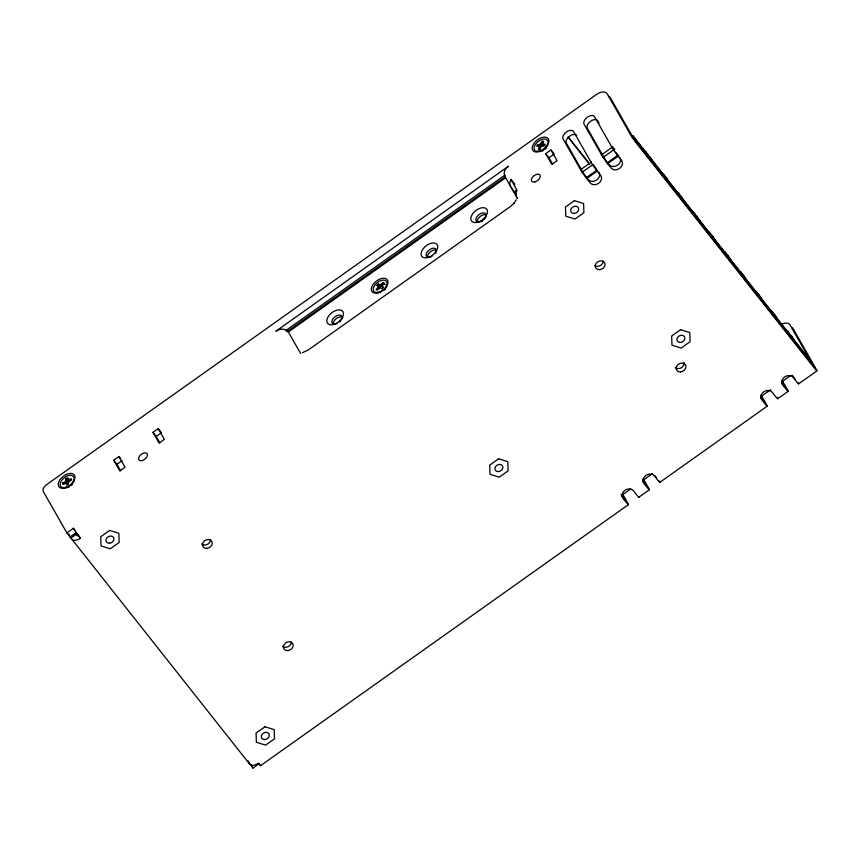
<?xml version="1.0" encoding="UTF-8"?>
<svg xmlns="http://www.w3.org/2000/svg" width="860" height="860" viewBox="0 0 860 860"><rect width="100%" height="100%" fill="white"/><g stroke="black" fill="none" stroke-linecap="round" stroke-linejoin="round"><path stroke-width="1.29" d="M379.948 285.015L383.216 282.531L384.205 283.219L381.937 285.423L381.765 286.294L383.334 287.39L381.904 288.777L380.335 287.681L377.067 290.164L376.067 289.476L378.335 287.272L378.518 286.401L376.949 285.305L378.368 283.908L380.958 286.294L384.226 283.811L385.215 284.499M382.947 286.702L382.775 287.562L381.765 286.294M537.468 144.663L538.478 145.942L540.972 145.791L543.67 141.287L542.09 141.373L539.962 144.512L537.468 144.663L536.726 146.211L539.22 146.06L540.574 147.952L540.231 147.339M539.79 149.586L541.134 146.576L544.595 145.759L545.337 144.2L542.843 144.351L542.488 143.738L543.853 145.63L542.843 144.351M516.258 199.853L513.775 203.551L514.151 203.1L510.066 206.776L308.332 349.923L302.365 352.729M514.904 184.223L510.872 179.643A9.331 7.536 -29.7 0 0 511.141 187.469L516.376 194.994M66.618 484.191L67.392 484.373L65.607 482.911L62.855 484.266L62.705 482.976L65.457 481.621L65.887 478.665L67.617 477.816L68.864 481.148M64.64 483.793L67.123 481.998L65.887 478.665M380.958 286.294L379.389 285.187L377.959 286.573L376.949 285.305M516.602 189.985L514.538 191.769M285.896 330.509L505.013 175.031M286.875 331.734L504.895 177.031M288.337 331.971L505.648 177.773L504.164 173.881A9.331 7.536 -29.7 0 1 508.389 166.249L275.888 331.229A9.331 7.536 -29.7 0 1 284.81 329.531L288.337 331.971L300.581 353.438M118.938 456.51L125.066 467.249L119.83 470.957L113.703 460.229L118.938 456.51L120.561 458.552M158.219 428.645L164.335 439.374L159.1 443.094L152.972 432.354L158.219 428.645L161.454 432.731L156.219 436.45L159.885 442.889M550.959 149.963L557.087 160.691L551.851 164.41L545.724 153.671L550.959 149.963L554.195 154.048L548.96 157.767L552.636 164.206M120.615 470.753L116.938 464.314L122.174 460.605M76.658 532.329L70.111 536.973L66.876 532.888L73.422 528.244L75.035 530.287M580.5 169.753L591.454 161.981M601.312 154.983L612.266 147.21M581.973 172.333L592.927 164.561M602.785 157.563L614.836 149.017M260.44 765.142A8.052 0.581 54.6 0 1 258.279 763.271A8.052 4.719 -38.4 0 1 249.378 763.788L70.52 537.489L75.755 533.77L77.099 535.941L78.41 535.006L77.604 533.985M70.918 538.005L76.153 534.286M586.154 177.773L597.109 170M606.956 163.013L617.91 155.241M586.628 178.6L597.582 170.828M607.429 163.841L618.383 156.069M621.812 495.306L630.573 489.093M642.613 480.546L652.471 473.559M760.863 396.643L770.711 389.655M781.665 381.883L790.426 375.669M247.755 760.541L252.958 768.077L259.505 763.422M260.612 765.636L628.477 504.594M638.958 497.166L649.429 489.738M659.899 482.31L767.249 406.135M777.73 398.696L788.201 391.268M798.671 383.839L817 370.832M66.897 479.944L68.628 479.095M67.854 479.869L71.38 478.697L71.52 479.998L68.112 482.245L68.349 484.298L66.607 485.158L66.381 483.094M539.962 149.038L538.392 149.135L539.22 146.06M632.283 138.224L634.4 138.32L807.54 357.147L632.928 135.74L634.4 138.32M615.663 152.188L618.899 156.283M792.038 375.1L795.274 379.195M781.557 382.539L784.793 386.624L782.149 381.98M596.335 169.097L593.389 164.733M568.374 137.181L588.358 162.443M568.105 137.116L589.766 164.486M760.616 397.395L763.852 401.491L760.541 395.675M542.09 141.373L543.101 142.652M540.918 143.835L541.929 145.114M539.962 144.512L540.972 145.791M545.724 153.671L548.96 157.767M654.879 475.612L656.503 477.665M642.796 480.998L646.032 485.094L642.71 479.278M621.038 494.844L625.08 499.961L622.425 495.306M383.216 282.531L384.226 283.811M380.948 284.724L381.958 286.004M378.368 283.908L379.389 285.187M378.518 286.401L379.346 288.552L378.335 287.272M152.972 432.354L156.219 436.45M113.703 460.229L116.938 464.314M68.628 480.052L69.638 481.331M66.112 480.729L67.123 481.998M65.457 481.621L66.467 482.89M62.705 482.976L63.726 484.244M810.131 361.684L636.518 142.04L636.991 142.857M794.027 339.915L792.146 336.615A6.439 3.773 -38.4 0 0 790.77 335.529M792.415 337.873L793.672 340.065M791.189 336.916L788.104 331.498A6.439 3.773 -38.4 0 0 786.459 330.348M777.44 319.221L774.967 314.889A6.439 3.773 -38.4 0 0 773.591 313.814M775.623 317.243L772.538 311.825A6.439 3.773 -38.4 0 0 769.99 310.567M761.874 299.549L759.401 295.216A6.439 3.773 -38.4 0 0 758.025 294.142M759.445 296.485L756.972 292.153A6.439 3.773 -38.4 0 0 754.736 290.906M745.684 278.79L743.836 275.544A6.439 3.773 -38.4 0 0 741.6 274.297M743.879 276.812L741.406 272.48A6.439 3.773 -38.4 0 0 740.03 271.394M731.978 262.375L728.269 255.871A6.439 3.773 -38.4 0 0 726.334 254.657M728.312 257.14L725.84 252.808A6.439 3.773 -38.4 0 0 724.464 251.722M715.789 241.617L712.703 236.199A6.439 3.773 -38.4 0 0 710.768 234.984M712.746 237.468L710.274 233.125A6.439 3.773 -38.4 0 0 708.339 231.921M700.223 221.945L697.137 216.526A6.439 3.773 -38.4 0 0 696.245 215.656M696.557 216.709L694.708 213.452A6.439 3.773 -38.4 0 0 692.773 212.248M684.044 201.186L681.571 196.854A6.439 3.773 -38.4 0 0 679.927 195.693M682.851 200.283L679.142 193.779A6.439 3.773 -38.4 0 0 677.207 192.575M782.396 380.84L787.567 389.892A8.052 0.581 54.6 0 1 785.868 388.903L782.632 384.818A6.439 5.192 -29.7 0 1 784.632 377.013A6.439 5.192 -29.7 0 1 793.113 377.379L796.349 381.474A8.052 0.581 54.6 0 0 798.037 382.453M669.091 182.589L666.005 177.171A6.439 3.773 -38.4 0 0 664.361 176.02M667.285 180.611L663.576 174.107A6.439 3.773 -38.4 0 0 661.641 172.903M653.525 162.916L650.429 157.498A6.439 3.773 -38.4 0 0 648.795 156.348M649.891 157.735L651.149 159.939M648.268 155.692L646.387 152.392A6.439 3.773 -38.4 0 0 644.462 151.177M761.455 395.697L766.615 404.748A8.052 0.581 54.6 0 1 764.927 403.77L761.691 399.674A6.439 5.192 -29.7 0 1 763.691 391.87A6.439 5.192 -29.7 0 1 772.162 392.246L775.397 396.342A8.052 0.581 54.6 0 0 777.085 397.32M597.764 120.819L599.087 123.141M612.352 146.383L614.341 149.866M511.066 179.375L517 190.382A9.331 7.536 -29.7 0 0 517.269 198.208M505.648 177.773L517.43 198.413M643.635 479.31L648.795 488.362A8.052 0.581 54.6 0 1 647.107 487.373L643.871 483.288A6.439 5.192 -29.7 0 1 645.871 475.472A6.439 5.192 -29.7 0 1 654.342 475.849L657.577 479.944A8.052 0.581 54.6 0 0 659.265 480.923M622.683 494.167L627.843 503.218A8.052 0.581 54.6 0 1 626.155 502.24L622.919 498.144A6.439 5.192 -29.7 0 1 624.919 490.34A6.439 5.192 -29.7 0 1 633.39 490.716L636.626 494.801A8.052 0.581 54.6 0 0 638.787 496.682M250.991 764.637L252.958 768.077M248.916 762.96L249.378 763.788M78.41 535.006L80.292 538.306A8.052 4.719 -38.4 0 1 71.391 538.822M73.422 528.244L73.895 529.072A8.052 0.581 54.6 0 0 80.292 538.306M68.564 534.06L70.52 537.489M68.8 534.683L70.111 536.973M66.876 532.888L43.333 491.608A6.439 3.773 -38.4 0 1 46.676 484.588L596.528 94.428A9.653 5.665 -38.4 0 1 607.203 93.815L630.283 134.268A8.052 0.581 54.6 0 0 636.679 143.512L814.678 368.467A8.052 0.581 54.6 0 0 816.366 369.456L793.286 328.993A9.653 5.665 -38.4 0 0 791.512 327.488M620.082 157.864A6.439 5.192 -29.7 0 1 617.362 165.346A6.439 5.192 -29.7 0 1 609.235 164.733L605.193 159.616L587.294 128.248A6.439 3.773 -38.4 0 1 589.509 122.152A6.439 3.773 -38.4 0 1 596.388 119.733M599.42 173.354A6.439 5.192 -29.7 0 1 596.044 180.417A6.439 5.192 -29.7 0 1 588.283 179.6L584.241 174.483L566.342 143.104A6.439 3.773 -38.4 0 1 569.524 136.213A6.439 3.773 -38.4 0 1 576.684 135.471M598.764 172.161A6.439 5.192 -29.7 0 1 598.958 172.441M683.947 362.436A5.149 4.16 -29.7 0 1 681.464 367.65A5.149 4.16 -29.7 0 1 675.551 367.747M596.883 119.948A6.439 3.773 -38.4 0 1 597.302 120.239M73.638 481.213A5.955 3.494 -38.4 0 1 73.487 482.062M72.627 483.858A5.955 3.494 -38.4 0 1 71.95 484.728M71.703 485.008A5.955 3.494 -38.4 0 1 71.144 485.545M69.251 486.889A5.955 3.494 -38.4 0 1 68.585 487.222M67.575 487.588A5.955 3.494 -38.4 0 1 66.929 487.738M64.919 487.652A5.955 3.494 -38.4 0 1 64.263 487.33M547.551 144.942A5.955 3.494 -38.4 0 1 547.401 145.781M546.541 147.576A5.955 3.494 -38.4 0 1 545.863 148.447M545.616 148.737A5.955 3.494 -38.4 0 1 545.057 149.275M543.165 150.607A5.955 3.494 -38.4 0 1 542.499 150.941M541.488 151.306A5.955 3.494 -38.4 0 1 540.843 151.457M538.833 151.381A5.955 3.494 -38.4 0 1 538.177 151.059M210.421 539.682A5.149 4.16 -29.7 0 1 207.228 544.412A5.149 4.16 -29.7 0 1 201.681 543.993M291.325 641.936A5.149 4.16 -29.7 0 1 288.132 646.666A5.149 4.16 -29.7 0 1 282.585 646.247M781.03 324.5A9.653 5.665 -38.4 0 1 790.05 324.908L813.603 366.188L633.992 139.18L610.439 97.9A9.653 5.665 -38.4 0 0 608.385 96.288M603.172 260.999A5.149 4.16 -29.7 0 1 600.119 265.654A5.149 4.16 -29.7 0 1 594.647 265.493M378.712 292.647A9.653 5.665 -38.4 0 0 387.312 279.844A9.653 5.665 -38.4 0 0 372.939 284.714A9.653 5.665 -38.4 0 0 378.712 292.647A5.955 3.494 -38.4 0 1 377.282 292.196M477.354 222.235A5.955 3.494 -38.4 0 1 480.181 216.516A5.955 3.494 -38.4 0 1 486.416 214.989M480.428 221.751A5.955 3.494 -38.4 0 1 475.988 218.741A5.955 3.494 -38.4 0 1 482.686 212.947A5.955 3.494 -38.4 0 1 485.663 217.214M485.513 217.516A5.955 3.494 -38.4 0 1 485.147 218.118M484.47 218.988A5.955 3.494 -38.4 0 0 484.717 218.709A6.439 5.192 -29.7 0 0 484.384 218.956M482.105 220.966A5.955 3.494 -38.4 0 1 481.106 221.482M386.656 286.079A5.955 3.494 -38.4 0 1 386.505 286.928M385.656 288.713A5.955 3.494 -38.4 0 1 385.215 289.304M384.979 289.594A5.955 3.494 -38.4 0 1 384.452 290.142M380.604 292.454A5.955 3.494 -38.4 0 1 379.948 292.604M378.862 285.756A5.955 3.494 -38.4 0 1 379.464 285.262M430.355 257.151A5.955 3.494 -38.4 0 1 426.291 253.85A5.955 3.494 -38.4 0 1 433.042 248.239A5.955 3.494 -38.4 0 1 435.923 252.517M435.59 253.119A5.955 3.494 -38.4 0 1 435.407 253.421M432.032 256.452A5.955 3.494 -38.4 0 1 431.354 256.785M427.603 257.538A5.955 3.494 -38.4 0 1 430.279 251.948A5.955 3.494 -38.4 0 1 436.45 250.185M335.765 324.123A5.955 3.494 -38.4 0 1 332.003 320.834A5.955 3.494 -38.4 0 1 338.249 315.222A5.955 3.494 -38.4 0 1 342 318.512M341.796 319.103A5.955 3.494 -38.4 0 1 341.656 319.404M340.936 320.597A5.955 3.494 -38.4 0 1 340.463 321.178M340.205 321.457A5.955 3.494 -38.4 0 1 339.657 321.995M337.432 323.51A5.955 3.494 -38.4 0 1 336.754 323.812M333.433 324.639A5.955 3.494 -38.4 0 1 336.325 318.587A5.955 3.494 -38.4 0 1 342.785 317.437M739.17 271.233A6.439 3.773 -38.4 0 1 739.761 271.319M695.202 215.312A6.439 3.773 -38.4 0 1 695.761 215.441M379.658 287.154A5.074 2.967 -38.4 0 1 380.679 286.305M481.858 221.59A6.439 5.192 -29.7 0 1 482.051 221.256M482.524 220.601A6.439 5.192 -29.7 0 1 482.793 220.289M483.385 219.708A6.439 5.192 -29.7 0 1 483.707 219.44M339.442 321.092L338.969 321.5A9.653 5.665 -38.4 0 1 327.284 322.887A9.653 5.665 -38.4 0 1 333.368 311.675L333.906 311.374A9.653 5.665 -38.4 0 1 343 311.739A9.653 5.665 -38.4 0 1 339.442 321.092M109.639 530.437L100.727 536.758L101.05 545.939L110.263 548.798L119.164 542.488L118.852 533.308L109.639 530.437M574.383 200.67L565.482 206.98L565.794 216.161L575.007 219.031L583.908 212.71L583.596 203.53L574.383 200.67M498.585 458.821L489.684 465.131L489.996 474.312L499.219 477.171L508.12 470.861L507.808 461.68L498.585 458.821M680.561 329.692L671.66 336.013L671.972 345.193L681.184 348.053L690.086 341.732L689.774 332.551L680.561 329.692M264.977 726.764L256.065 733.086L256.387 742.266L265.6 745.125L274.501 738.815L274.19 729.635L264.977 726.764M621.587 160.605L618.351 156.52A8.052 0.581 54.6 0 1 611.954 147.275L594.529 116.723A6.439 3.773 -38.4 0 0 587.412 117.143A6.439 3.773 -38.4 0 0 584.058 124.152L601.484 154.703A8.052 0.581 54.6 0 0 607.88 163.948L611.116 168.033A6.439 5.192 -29.7 0 0 619.587 168.409A6.439 5.192 -29.7 0 0 621.587 160.605M600.645 175.472L597.41 171.376A8.052 0.581 54.6 0 1 591.013 162.142L573.588 131.591A6.439 3.773 -38.4 0 0 566.461 131.999A6.439 3.773 -38.4 0 0 563.106 139.019L580.532 169.571A8.052 0.581 54.6 0 0 586.939 178.805L590.175 182.9A6.439 5.192 -29.7 0 0 598.646 183.277A6.439 5.192 -29.7 0 0 600.645 175.472M65.887 487.383A8.052 4.719 -38.4 0 0 73.659 476.838A8.052 4.719 -38.4 0 0 61.802 480.235A8.052 4.719 -38.4 0 0 65.887 487.383M539.607 151.5A9.653 5.665 -38.4 0 0 548.196 138.707A9.653 5.665 -38.4 0 0 533.834 143.566A9.653 5.665 -38.4 0 0 539.607 151.5M65.693 487.781A9.653 5.665 -38.4 0 0 74.282 474.989A9.653 5.665 -38.4 0 0 59.92 479.848A9.653 5.665 -38.4 0 0 65.693 487.781M142.524 460.508A5.149 3.021 -38.4 0 0 147.103 453.682A5.149 3.021 -38.4 0 0 139.438 456.273A5.149 3.021 -38.4 0 0 142.524 460.508M535.264 181.825A5.149 3.021 -38.4 0 0 539.854 174.999A5.149 3.021 -38.4 0 0 532.189 177.59A5.149 3.021 -38.4 0 0 535.264 181.825M680.539 371.907A5.149 4.16 -29.7 0 0 685.528 364.973A5.149 4.16 -29.7 0 0 677.046 365.608A5.149 4.16 -29.7 0 0 680.539 371.907M206.884 548.336A5.149 4.16 -29.7 0 0 211.872 541.402A5.149 4.16 -29.7 0 0 203.39 542.037A5.149 4.16 -29.7 0 0 206.884 548.336M599.635 269.653A5.149 4.16 -29.7 0 0 604.623 262.719A5.149 4.16 -29.7 0 0 596.141 263.353A5.149 4.16 -29.7 0 0 599.635 269.653M287.788 650.59A5.149 4.16 -29.7 0 0 292.776 643.656A5.149 4.16 -29.7 0 0 284.294 644.29A5.149 4.16 -29.7 0 0 287.788 650.59M478.214 222.041A9.653 5.665 -38.4 0 0 486.803 209.249A9.653 5.665 -38.4 0 0 472.441 214.108A9.653 5.665 -38.4 0 0 478.214 222.041M428.463 257.344A9.653 5.665 -38.4 0 0 437.052 244.552A9.653 5.665 -38.4 0 0 422.69 249.411A9.653 5.665 -38.4 0 0 428.463 257.344M498.499 471.57A4.182 3.376 -29.7 0 0 502.552 465.948A4.182 3.376 -29.7 0 0 495.65 466.464A4.182 3.376 -29.7 0 0 498.499 471.57M378.905 292.25A8.052 4.719 -38.4 0 0 386.688 281.704A8.052 4.719 -38.4 0 0 374.831 285.09A8.052 4.719 -38.4 0 0 378.905 292.25M574.297 213.43A4.182 3.376 -29.7 0 0 578.35 207.798A4.182 3.376 -29.7 0 0 571.448 208.314A4.182 3.376 -29.7 0 0 574.297 213.43M539.8 151.102A8.052 4.719 -38.4 0 0 547.573 140.567A8.052 4.719 -38.4 0 0 535.715 143.953A8.052 4.719 -38.4 0 0 539.8 151.102M109.543 543.197A4.182 3.376 -29.7 0 0 113.595 537.575A4.182 3.376 -29.7 0 0 106.704 538.091A4.182 3.376 -29.7 0 0 109.543 543.197M680.475 342.452A4.182 3.376 -29.7 0 0 684.528 336.83A4.182 3.376 -29.7 0 0 677.626 337.346A4.182 3.376 -29.7 0 0 680.475 342.452M264.88 739.525A4.182 3.376 -29.7 0 0 268.933 733.903A4.182 3.376 -29.7 0 0 262.042 734.418A4.182 3.376 -29.7 0 0 264.88 739.525"/></g></svg>
